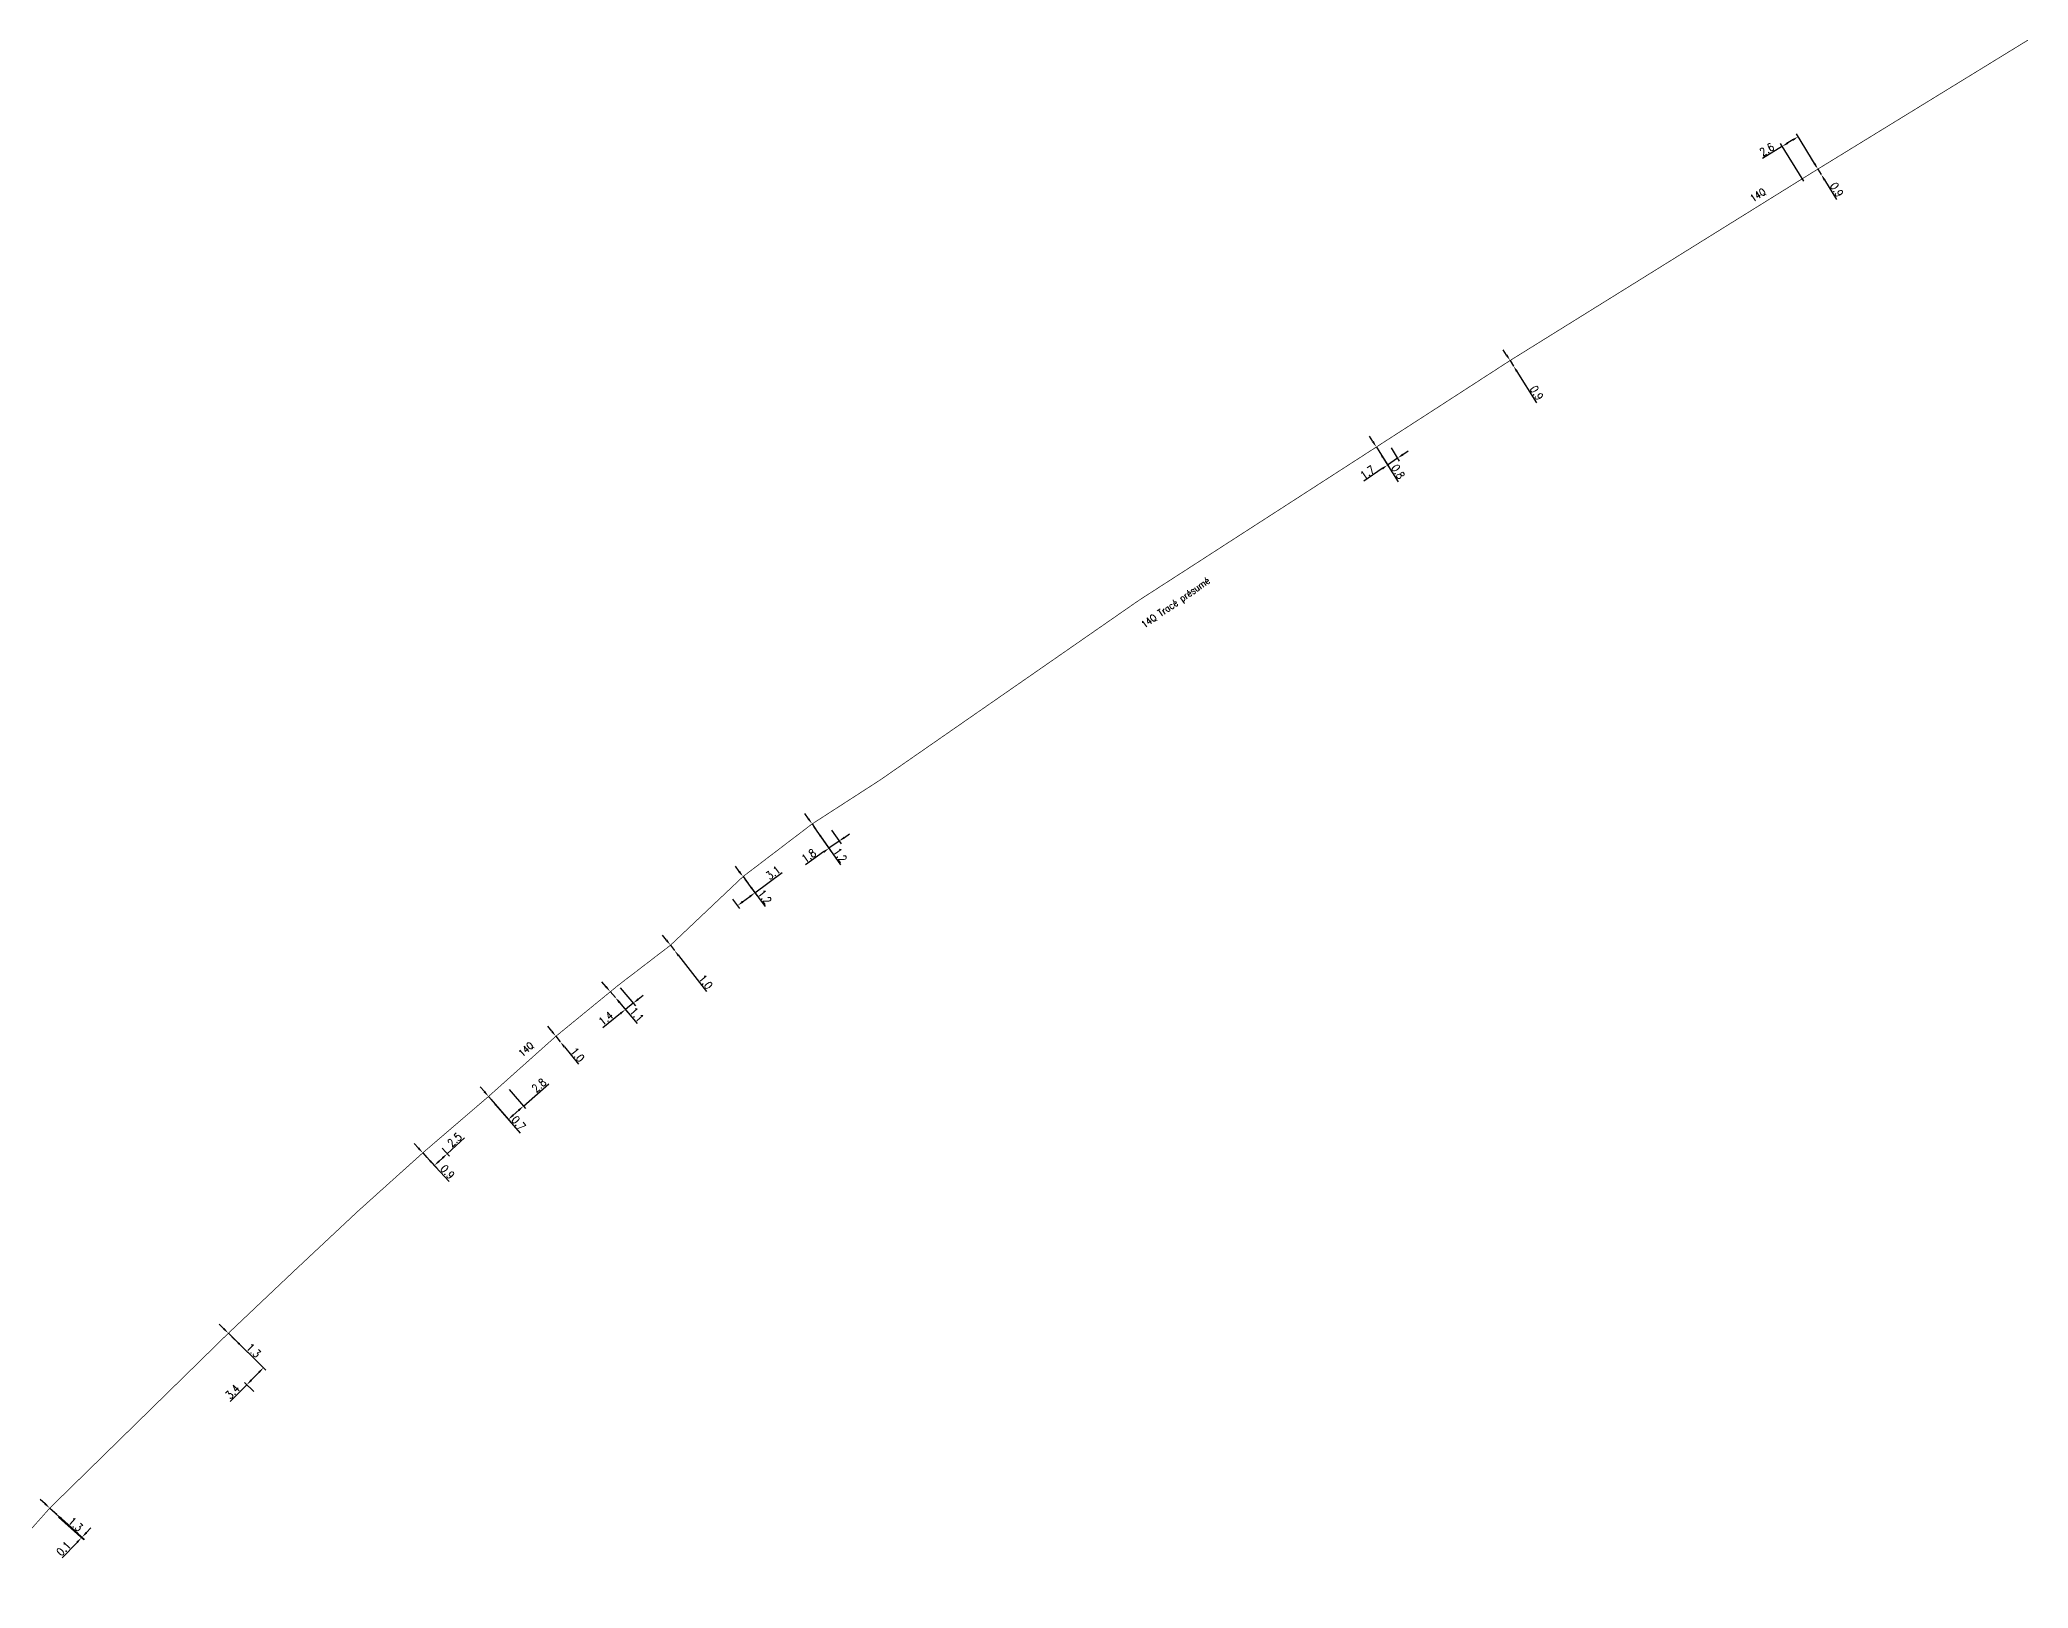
# Model space of a CAD drawing. Header units: millimetres. Extents: x 185000 to 186003, y 127000 to 128000.
# Drawn here: x 185573.2 to 185852.8, y 127782.3 to 128000.1 of the extents above; entities that cross this region are included whole.
import ezdxf
from ezdxf.enums import TextEntityAlignment as Align

# ---------------------------------------------------------------- set-up
doc = ezdxf.new("R2010")
doc.units = ezdxf.units.MM
doc.linetypes.add('S_ST', pattern=[14, 8, -1.5, 0, -1.5, 0, -1.5, 0, -1.5])
doc.layers.add('S_100', color=5, linetype='CONTINUOUS')
doc.styles.get("Standard").update_dxf_attribs({"font": 'romans.shx', "width": 0.85})
doc.dimstyles.get("Standard").update_dxf_attribs({"dimtxt": 1.5, "dimasz": 1.2, "dimexe": 0.625, "dimexo": 0.625, "dimgap": 0.25, "dimtad": 1, "dimdec": 1, "dimzin": 0, "dimdsep": 46, "dimtxsty": 'Standard', "dimcen": -0.5, "dimadec": 0, "dimazin": 0, "dimtfac": 1, "dimtdec": 1, "dimtmove": 0, "dimatfit": 3, "dimfxl": 0, "dimtolj": 1, "dimtzin": 0, "dimarcsym": 0})

# ---------------------------------------------------------------- blocks, each defined once
blk = doc.blocks.new('*D73')
at = {"layer": 'S_100', "color": 0, "linetype": 'Continuous', "lineweight": -2, "ltscale": 0.5, "transparency": 16777216}
for p, q in [((185573.99, 127794.2), (185573.32, 127794.8)), ((185574.65, 127793.6), (185575.62, 127792.73)), ((185576.29, 127792.12), (185578.62, 127790.02))]:
    blk.add_line(p, q, dxfattribs=at)
at = {"layer": 'S_100', "color": 0, "linetype": 'Continuous', "ltscale": 0.5, "transparency": 16777216}
for points in [[(185574.09, 127794.31), (185573.89, 127794.09), (185574.65, 127793.6)], [(185576.39, 127792.24), (185576.19, 127792.01), (185575.62, 127792.73)]]:
    blk.add_solid(points, dxfattribs=at)
at = {"layer": 'S_100', "color": 0, "linetype": 'Continuous', "ltscale": 0.5, "transparency": 16777216, "insert": (185578.29, 127791.33), "char_height": 1.125, "attachment_point": 5, "rotation": 317.9173}
blk.add_mtext('\\A1;1.3', dxfattribs=at)
blk = doc.blocks.new('*D74')
at = {"layer": 'S_100', "color": 0, "linetype": 'Continuous', "lineweight": -2, "ltscale": 0.5, "transparency": 16777216}
for p, q in [((185575, 127793.28), (185579.53, 127789.2)), ((185575.9, 127792.34), (185579.46, 127789.12)), ((185578.49, 127788.79), (185576.4, 127786.63)), ((185579.18, 127789.51), (185579.11, 127789.44)), ((185579.8, 127790.16), (185580.43, 127790.81))]:
    blk.add_line(p, q, dxfattribs=at)
at = {"layer": 'S_100', "color": 0, "linetype": 'Continuous', "ltscale": 0.5, "transparency": 16777216}
for points in [[(185578.38, 127788.89), (185578.59, 127788.69), (185579.11, 127789.44)], [(185579.7, 127790.26), (185579.91, 127790.05), (185579.18, 127789.51)]]:
    blk.add_solid(points, dxfattribs=at)
at = {"layer": 'S_100', "color": 0, "linetype": 'Continuous', "ltscale": 0.5, "transparency": 16777216, "insert": (185576.59, 127787.9), "char_height": 1.125, "attachment_point": 5, "rotation": 46.0842}
blk.add_mtext('\\A1;0.1', dxfattribs=at)
blk = doc.blocks.new('*D75')
at = {"layer": 'S_100', "color": 0, "linetype": 'Continuous', "lineweight": -2, "ltscale": 0.5, "transparency": 16777216}
for p, q in [((185600.09, 127817.87), (185605.04, 127813.02)), ((185603.33, 127810), (185602.02, 127811.28)), ((185604.07, 127812.7), (185602.99, 127811.6)), ((185602.36, 127810.95), (185600.03, 127808.58))]:
    blk.add_line(p, q, dxfattribs=at)
at = {"layer": 'S_100', "color": 0, "linetype": 'Continuous', "ltscale": 0.5, "transparency": 16777216}
for points in [[(185602.88, 127811.7), (185603.09, 127811.49), (185602.36, 127810.95)], [(185603.97, 127812.81), (185604.18, 127812.6), (185604.7, 127813.35)]]:
    blk.add_solid(points, dxfattribs=at)
at = {"layer": 'S_100', "color": 0, "linetype": 'Continuous', "ltscale": 0.5, "transparency": 16777216, "insert": (185600.34, 127809.97), "char_height": 1.125, "attachment_point": 5, "rotation": 45.5695}
blk.add_mtext('\\A1;3.4', dxfattribs=at)
blk = doc.blocks.new('*D76')
at = {"layer": 'S_100', "color": 0, "linetype": 'Continuous', "lineweight": -2, "ltscale": 0.5, "transparency": 16777216}
for p, q in [((185599.12, 127818.82), (185598.47, 127819.45)), ((185599.76, 127818.19), (185600.69, 127817.28)), ((185601.33, 127816.65), (185603.57, 127814.45))]:
    blk.add_line(p, q, dxfattribs=at)
at = {"layer": 'S_100', "color": 0, "linetype": 'Continuous', "ltscale": 0.5, "transparency": 16777216}
for points in [[(185599.22, 127818.93), (185599.01, 127818.72), (185599.76, 127818.19)], [(185601.43, 127816.76), (185601.22, 127816.55), (185600.69, 127817.28)]]:
    blk.add_solid(points, dxfattribs=at)
at = {"layer": 'S_100', "color": 0, "linetype": 'Continuous', "ltscale": 0.5, "transparency": 16777216, "insert": (185603.3, 127815.77), "char_height": 1.125, "attachment_point": 5, "rotation": 315.5695}
blk.add_mtext('\\A1;1.3', dxfattribs=at)
blk = doc.blocks.new('*D77')
at = {"layer": 'S_100', "color": 0, "linetype": 'Continuous', "lineweight": -2, "ltscale": 0.5, "transparency": 16777216}
for p, q in [((185630.53, 127843.43), (185632.95, 127845.64)), ((185627.42, 127843.2), (185629.05, 127841.43)), ((185629.39, 127842.38), (185629.87, 127842.82)), ((185629.84, 127844.19), (185630.85, 127843.08))]:
    blk.add_line(p, q, dxfattribs=at)
at = {"layer": 'S_100', "color": 0, "linetype": 'Continuous', "ltscale": 0.5, "transparency": 16777216}
for points in [[(185629.29, 127842.49), (185629.49, 127842.27), (185628.73, 127841.77)], [(185629.77, 127842.93), (185629.97, 127842.71), (185630.53, 127843.43)]]:
    blk.add_solid(points, dxfattribs=at)
at = {"layer": 'S_100', "color": 0, "linetype": 'Continuous', "ltscale": 0.5, "transparency": 16777216, "insert": (185631.57, 127845.39), "char_height": 1.125, "attachment_point": 5, "rotation": 42.514}
blk.add_mtext('\\A1;2.5', dxfattribs=at)
blk = doc.blocks.new('*D78')
at = {"layer": 'S_100', "color": 0, "linetype": 'Continuous', "lineweight": -2, "ltscale": 0.5, "transparency": 16777216}
for p, q in [((185626.49, 127844.21), (185625.88, 127844.87)), ((185627.1, 127843.55), (185627.67, 127842.92)), ((185628.28, 127842.26), (185630.81, 127839.5))]:
    blk.add_line(p, q, dxfattribs=at)
at = {"layer": 'S_100', "color": 0, "linetype": 'Continuous', "ltscale": 0.5, "transparency": 16777216}
for points in [[(185626.6, 127844.31), (185626.38, 127844.11), (185627.1, 127843.55)], [(185628.39, 127842.36), (185628.17, 127842.16), (185627.67, 127842.92)]]:
    blk.add_solid(points, dxfattribs=at)
at = {"layer": 'S_100', "color": 0, "linetype": 'Continuous', "ltscale": 0.5, "transparency": 16777216, "insert": (185630.57, 127840.87), "char_height": 1.125, "attachment_point": 5, "rotation": 312.514}
blk.add_mtext('\\A1;0.9', dxfattribs=at)
blk = doc.blocks.new('*D79')
at = {"layer": 'S_100', "color": 0, "linetype": 'Continuous', "lineweight": -2, "ltscale": 0.5, "transparency": 16777216}
for p, q in [((185641.25, 127850.13), (185644.81, 127853.27)), ((185636.65, 127851.12), (185639.42, 127847.9)), ((185639.24, 127852.47), (185641.56, 127849.78)), ((185639.79, 127848.85), (185640.58, 127849.54))]:
    blk.add_line(p, q, dxfattribs=at)
at = {"layer": 'S_100', "color": 0, "linetype": 'Continuous', "ltscale": 0.5, "transparency": 16777216}
for points in [[(185639.7, 127848.96), (185639.89, 127848.73), (185639.12, 127848.25)], [(185640.48, 127849.65), (185640.68, 127849.42), (185641.25, 127850.13)]]:
    blk.add_solid(points, dxfattribs=at)
at = {"layer": 'S_100', "color": 0, "linetype": 'Continuous', "ltscale": 0.5, "transparency": 16777216, "insert": (185643.43, 127853.05), "char_height": 1.125, "attachment_point": 5, "rotation": 41.3934}
blk.add_mtext('\\A1;2.8', dxfattribs=at)
blk = doc.blocks.new('*D80')
at = {"layer": 'S_100', "color": 0, "linetype": 'Continuous', "lineweight": -2, "ltscale": 0.5, "transparency": 16777216}
for p, q in [((185635.76, 127852.16), (185635.17, 127852.84)), ((185636.34, 127851.48), (185636.8, 127850.95)), ((185637.39, 127850.27), (185640.77, 127846.34))]:
    blk.add_line(p, q, dxfattribs=at)
at = {"layer": 'S_100', "color": 0, "linetype": 'Continuous', "ltscale": 0.5, "transparency": 16777216}
for points in [[(185635.87, 127852.26), (185635.64, 127852.06), (185636.34, 127851.48)], [(185637.5, 127850.36), (185637.27, 127850.17), (185636.8, 127850.95)]]:
    blk.add_solid(points, dxfattribs=at)
at = {"layer": 'S_100', "color": 0, "linetype": 'Continuous', "ltscale": 0.5, "transparency": 16777216, "insert": (185640.56, 127847.73), "char_height": 1.125, "attachment_point": 5, "rotation": 310.7045}
blk.add_mtext('\\A1;0.7', dxfattribs=at)
blk = doc.blocks.new('*D81')
at = {"layer": 'S_100', "color": 0, "linetype": 'Continuous', "lineweight": -2, "ltscale": 0.5, "transparency": 16777216}
for p, q in [((185645.24, 127860.64), (185644.68, 127861.34)), ((185645.81, 127859.94), (185646.43, 127859.16)), ((185647, 127858.46), (185648.97, 127856.01))]:
    blk.add_line(p, q, dxfattribs=at)
at = {"layer": 'S_100', "color": 0, "linetype": 'Continuous', "ltscale": 0.5, "transparency": 16777216}
for points in [[(185645.36, 127860.73), (185645.13, 127860.54), (185645.81, 127859.94)], [(185647.11, 127858.55), (185646.88, 127858.36), (185646.43, 127859.16)]]:
    blk.add_solid(points, dxfattribs=at)
at = {"layer": 'S_100', "color": 0, "linetype": 'Continuous', "ltscale": 0.5, "transparency": 16777216, "insert": (185648.85, 127857.35), "char_height": 1.125, "attachment_point": 5, "rotation": 308.8065}
blk.add_mtext('\\A1;1.0', dxfattribs=at)
blk = doc.blocks.new('*D82')
at = {"layer": 'S_100', "color": 0, "linetype": 'Continuous', "lineweight": -2, "ltscale": 0.5, "transparency": 16777216}
for p, q in [((185654.47, 127865.02), (185655.9, 127863.35)), ((185654.85, 127866.74), (185656.99, 127864.23)), ((185656.68, 127864.59), (185655.59, 127863.71)), ((185657.38, 127865.15), (185658.09, 127865.71)), ((185654.89, 127863.14), (185652.41, 127861.15))]:
    blk.add_line(p, q, dxfattribs=at)
at = {"layer": 'S_100', "color": 0, "linetype": 'Continuous', "ltscale": 0.5, "transparency": 16777216}
for points in [[(185657.29, 127865.27), (185657.48, 127865.03), (185656.68, 127864.59)], [(185654.8, 127863.26), (185654.98, 127863.03), (185655.59, 127863.71)]]:
    blk.add_solid(points, dxfattribs=at)
at = {"layer": 'S_100', "color": 0, "linetype": 'Continuous', "ltscale": 0.5, "transparency": 16777216, "insert": (185652.83, 127862.45), "char_height": 1.125, "attachment_point": 5, "rotation": 38.8065}
blk.add_mtext('\\A1;1.4', dxfattribs=at)
blk = doc.blocks.new('*D83')
at = {"layer": 'S_100', "color": 0, "linetype": 'Continuous', "lineweight": -2, "ltscale": 0.5, "transparency": 16777216}
for p, q in [((185652.87, 127866.9), (185652.29, 127867.59)), ((185653.45, 127866.22), (185654.17, 127865.38)), ((185654.75, 127864.69), (185657.25, 127861.76))]:
    blk.add_line(p, q, dxfattribs=at)
at = {"layer": 'S_100', "color": 0, "linetype": 'Continuous', "ltscale": 0.5, "transparency": 16777216}
for points in [[(185652.98, 127867), (185652.76, 127866.8), (185653.45, 127866.22)], [(185654.87, 127864.79), (185654.64, 127864.6), (185654.17, 127865.38)]]:
    blk.add_solid(points, dxfattribs=at)
at = {"layer": 'S_100', "color": 0, "linetype": 'Continuous', "ltscale": 0.5, "transparency": 16777216, "insert": (185657.18, 127863), "char_height": 1.125, "attachment_point": 5, "rotation": 310.4419}
blk.add_mtext('\\A1;1.1', dxfattribs=at)
blk = doc.blocks.new('*D84')
at = {"layer": 'S_100', "color": 0, "linetype": 'Continuous', "lineweight": -2, "ltscale": 0.5, "transparency": 16777216}
for p, q in [((185661.37, 127873.45), (185660.82, 127874.16)), ((185661.92, 127872.74), (185662.5, 127871.99)), ((185663.06, 127871.28), (185666.97, 127866.24))]:
    blk.add_line(p, q, dxfattribs=at)
at = {"layer": 'S_100', "color": 0, "linetype": 'Continuous', "ltscale": 0.5, "transparency": 16777216}
for points in [[(185661.49, 127873.54), (185661.25, 127873.36), (185661.92, 127872.74)], [(185663.17, 127871.37), (185662.94, 127871.19), (185662.5, 127871.99)]]:
    blk.add_solid(points, dxfattribs=at)
at = {"layer": 'S_100', "color": 0, "linetype": 'Continuous', "ltscale": 0.5, "transparency": 16777216, "insert": (185666.87, 127867.58), "char_height": 1.125, "attachment_point": 5, "rotation": 307.817}
blk.add_mtext('\\A1;1.0', dxfattribs=at)
blk = doc.blocks.new('*D85')
at = {"layer": 'S_100', "color": 0, "linetype": 'Continuous', "lineweight": -2, "ltscale": 0.5, "transparency": 16777216}
for p, q in [((185672.4, 127882.02), (185674.08, 127879.75)), ((185673.8, 127880.12), (185677.64, 127882.97)), ((185670.66, 127879.24), (185671.63, 127877.93)), ((185672.07, 127878.85), (185673.08, 127879.59))]:
    blk.add_line(p, q, dxfattribs=at)
at = {"layer": 'S_100', "color": 0, "linetype": 'Continuous', "ltscale": 0.5, "transparency": 16777216}
for points in [[(185671.98, 127878.97), (185672.16, 127878.73), (185671.35, 127878.31)], [(185672.99, 127879.71), (185673.17, 127879.47), (185673.8, 127880.12)]]:
    blk.add_solid(points, dxfattribs=at)
at = {"layer": 'S_100', "color": 0, "linetype": 'Continuous', "ltscale": 0.5, "transparency": 16777216, "insert": (185676.35, 127882.94), "char_height": 1.125, "attachment_point": 5, "rotation": 36.5114}
blk.add_mtext('\\A1;3.1', dxfattribs=at)
blk = doc.blocks.new('*D86')
at = {"layer": 'S_100', "color": 0, "linetype": 'Continuous', "lineweight": -2, "ltscale": 0.5, "transparency": 16777216}
for p, q in [((185671.58, 127883.12), (185671.05, 127883.84)), ((185672.12, 127882.39), (185672.83, 127881.43)), ((185673.37, 127880.71), (185675.24, 127878.18))]:
    blk.add_line(p, q, dxfattribs=at)
at = {"layer": 'S_100', "color": 0, "linetype": 'Continuous', "ltscale": 0.5, "transparency": 16777216}
for points in [[(185671.7, 127883.21), (185671.46, 127883.03), (185672.12, 127882.39)], [(185673.49, 127880.8), (185673.25, 127880.62), (185672.83, 127881.43)]]:
    blk.add_solid(points, dxfattribs=at)
at = {"layer": 'S_100', "color": 0, "linetype": 'Continuous', "ltscale": 0.5, "transparency": 16777216, "insert": (185675.17, 127879.53), "char_height": 1.125, "attachment_point": 5, "rotation": 306.5114}
blk.add_mtext('\\A1;1.2', dxfattribs=at)
blk = doc.blocks.new('*D87')
at = {"layer": 'S_100', "color": 0, "linetype": 'Continuous', "lineweight": -2, "ltscale": 0.5, "transparency": 16777216}
for p, q in [((185682.09, 127889.4), (185684.47, 127885.99)), ((185685.64, 127887.38), (185684.2, 127886.37)), ((185684.58, 127888.9), (185685.91, 127886.99)), ((185686.38, 127887.89), (185687.11, 127888.41)), ((185683.46, 127885.86), (185680.89, 127884.06))]:
    blk.add_line(p, q, dxfattribs=at)
at = {"layer": 'S_100', "color": 0, "linetype": 'Continuous', "ltscale": 0.5, "transparency": 16777216}
for points in [[(185686.29, 127888.02), (185686.46, 127887.77), (185685.64, 127887.38)], [(185683.38, 127885.98), (185683.55, 127885.74), (185684.2, 127886.37)]]:
    blk.add_solid(points, dxfattribs=at)
at = {"layer": 'S_100', "color": 0, "linetype": 'Continuous', "ltscale": 0.5, "transparency": 16777216, "insert": (185681.37, 127885.32), "char_height": 1.125, "attachment_point": 5, "rotation": 34.9223}
blk.add_mtext('\\A1;1.8', dxfattribs=at)
blk = doc.blocks.new('*D88')
at = {"layer": 'S_100', "color": 0, "linetype": 'Continuous', "lineweight": -2, "ltscale": 0.5, "transparency": 16777216}
for p, q in [((185681.31, 127890.52), (185680.8, 127891.26)), ((185681.83, 127889.79), (185682.51, 127888.8)), ((185683.02, 127888.06), (185685.81, 127884.06))]:
    blk.add_line(p, q, dxfattribs=at)
at = {"layer": 'S_100', "color": 0, "linetype": 'Continuous', "ltscale": 0.5, "transparency": 16777216}
for points in [[(185681.43, 127890.61), (185681.19, 127890.44), (185681.83, 127889.79)], [(185683.15, 127888.15), (185682.9, 127887.98), (185682.51, 127888.8)]]:
    blk.add_solid(points, dxfattribs=at)
at = {"layer": 'S_100', "color": 0, "linetype": 'Continuous', "ltscale": 0.5, "transparency": 16777216, "insert": (185685.78, 127885.41), "char_height": 1.125, "attachment_point": 5, "rotation": 304.8304}
blk.add_mtext('\\A1;1.2', dxfattribs=at)
blk = doc.blocks.new('*D122')
at = {"layer": 'S_100', "color": 0, "linetype": 'Continuous', "lineweight": -2, "ltscale": 0.5, "transparency": 16777216}
for p, q in [((185763.24, 127942.67), (185764.4, 127940.82)), ((185761.42, 127942.39), (185763, 127939.86)), ((185764.15, 127941.22), (185762.75, 127940.26)), ((185764.89, 127941.73), (185765.64, 127942.24)), ((185762.01, 127939.75), (185759.42, 127937.97))]:
    blk.add_line(p, q, dxfattribs=at)
at = {"layer": 'S_100', "color": 0, "linetype": 'Continuous', "ltscale": 0.5, "transparency": 16777216}
for points in [[(185761.93, 127939.87), (185762.1, 127939.62), (185762.75, 127940.26)], [(185764.81, 127941.86), (185764.98, 127941.61), (185764.15, 127941.22)]]:
    blk.add_solid(points, dxfattribs=at)
at = {"layer": 'S_100', "color": 0, "linetype": 'Continuous', "ltscale": 0.5, "transparency": 16777216, "insert": (185759.92, 127939.22), "char_height": 1.125, "attachment_point": 5, "rotation": 34.529}
blk.add_mtext('\\A1;1.7', dxfattribs=at)
blk = doc.blocks.new('*D123')
at = {"layer": 'S_100', "color": 0, "linetype": 'Continuous', "lineweight": -2, "ltscale": 0.5, "transparency": 16777216}
for p, q in [((185760.69, 127943.55), (185760.21, 127944.31)), ((185761.17, 127942.79), (185761.59, 127942.11)), ((185762.07, 127941.34), (185764.22, 127937.91))]:
    blk.add_line(p, q, dxfattribs=at)
at = {"layer": 'S_100', "color": 0, "linetype": 'Continuous', "ltscale": 0.5, "transparency": 16777216}
for points in [[(185760.82, 127943.63), (185760.56, 127943.47), (185761.17, 127942.79)], [(185762.2, 127941.42), (185761.95, 127941.27), (185761.59, 127942.11)]]:
    blk.add_solid(points, dxfattribs=at)
at = {"layer": 'S_100', "color": 0, "linetype": 'Continuous', "ltscale": 0.5, "transparency": 16777216, "insert": (185764.23, 127939.32), "char_height": 1.125, "attachment_point": 5, "rotation": 302.0661}
blk.add_mtext('\\A1;0.8', dxfattribs=at)
blk = doc.blocks.new('*D124')
at = {"layer": 'S_100', "color": 0, "linetype": 'Continuous', "lineweight": -2, "ltscale": 0.5, "transparency": 16777216}
for p, q in [((185779.49, 127955.71), (185779.02, 127956.47)), ((185779.57, 127954.7), (185779.57, 127954.7)), ((185779.97, 127954.95), (185780.45, 127954.18)), ((185780.05, 127953.94), (185780.05, 127953.94)), ((185780.93, 127953.42), (185783.7, 127949.01))]:
    blk.add_line(p, q, dxfattribs=at)
at = {"layer": 'S_100', "color": 0, "linetype": 'Continuous', "ltscale": 0.5, "transparency": 16777216}
for points in [[(185779.62, 127955.79), (185779.37, 127955.63), (185779.97, 127954.95)], [(185781.06, 127953.5), (185780.8, 127953.34), (185780.45, 127954.18)]]:
    blk.add_solid(points, dxfattribs=at)
at = {"layer": 'S_100', "color": 0, "linetype": 'Continuous', "ltscale": 0.5, "transparency": 16777216, "insert": (185783.71, 127950.4), "char_height": 1.125, "attachment_point": 5, "rotation": 302.0944}
blk.add_mtext('\\A1;0.9', dxfattribs=at)
blk = doc.blocks.new('*D125')
at = {"layer": 'S_100', "color": 0, "linetype": 'Continuous', "lineweight": -2, "ltscale": 0.5, "transparency": 16777216}
for p, q in [((185818.26, 127985.07), (185815.46, 127983.36)), ((185821.26, 127980.15), (185818.01, 127985.47)), ((185819.71, 127985.96), (185819.02, 127985.54)), ((185823.01, 127982.27), (185820.23, 127986.83))]:
    blk.add_line(p, q, dxfattribs=at)
at = {"layer": 'S_100', "color": 0, "linetype": 'Continuous', "ltscale": 0.5, "transparency": 16777216}
for points in [[(185818.95, 127985.67), (185819.1, 127985.41), (185818.26, 127985.07)], [(185819.63, 127986.08), (185819.79, 127985.83), (185820.48, 127986.42)]]:
    blk.add_solid(points, dxfattribs=at)
at = {"layer": 'S_100', "color": 0, "linetype": 'Continuous', "ltscale": 0.5, "transparency": 16777216, "insert": (185816.08, 127984.62), "char_height": 1.125, "attachment_point": 5, "rotation": 31.402}
blk.add_mtext('\\A1;2.6', dxfattribs=at)
blk = doc.blocks.new('*D126')
at = {"layer": 'S_100', "color": 0, "linetype": 'Continuous', "lineweight": -2, "ltscale": 0.5, "transparency": 16777216}
for p, q in [((185822.78, 127982.64), (185822.32, 127983.41)), ((185823.25, 127981.87), (185823.72, 127981.11)), ((185824.19, 127980.34), (185825.88, 127977.58))]:
    blk.add_line(p, q, dxfattribs=at)
at = {"layer": 'S_100', "color": 0, "linetype": 'Continuous', "ltscale": 0.5, "transparency": 16777216}
for points in [[(185822.91, 127982.72), (185822.66, 127982.56), (185823.25, 127981.87)], [(185824.32, 127980.42), (185824.06, 127980.26), (185823.72, 127981.11)]]:
    blk.add_solid(points, dxfattribs=at)
at = {"layer": 'S_100', "color": 0, "linetype": 'Continuous', "ltscale": 0.5, "transparency": 16777216, "insert": (185825.91, 127978.97), "char_height": 1.125, "attachment_point": 5, "rotation": 301.402}
blk.add_mtext('\\A1;0.9', dxfattribs=at)

msp = doc.modelspace()

# ---------------------------------------------------------------- linework, layer by layer
at = {"layer": 'S_100', "linetype": 'S_ST', "ltscale": 0.5, "const_width": 0.1, "flags": 128}
msp.add_lwpolyline([(185368.39, 127578.52), (185369.06, 127578.18, -0.077108), (185369.18, 127578.09), (185375.95, 127571.49, 0.418213), (185376.66, 127571.51), (185390.61, 127586.19), (185396.58, 127593.02), (185404.57, 127603.1), (185419.3, 127619.8), (185421.64, 127622.06), (185431.72, 127633.47), (185443.58, 127646.69), (185444.77, 127648.21), (185444.77, 127648.21), (185445.89, 127649.63), (185447.15, 127650.92), (185451.92, 127656.19), (185454.67, 127659.37), (185455.88, 127660.76), (185461.6, 127667.86), (185491.62, 127701.69), (185497, 127708.48), (185524.08, 127740.27), (185538.06, 127755.76), (185541.45, 127759.75), (185544.85, 127763.24), (185557.79, 127775.75), (185565.19, 127782.97), (185574.65, 127793.6), (185599.76, 127818.19), (185608.82, 127826.77), (185617.96, 127835.33), (185627.1, 127843.55), (185636.34, 127851.48), (185645.81, 127859.94), (185654.55, 127867.09), (185661.92, 127872.74), (185672.12, 127882.39), (185681.83, 127889.79), (185691.41, 127895.98), (185727.82, 127921.26), (185735.2, 127926.02), (185740.21, 127929.26), (185747.34, 127933.86), (185761.17, 127942.79), (185768.62, 127947.6), (185779.97, 127954.95), (185797.71, 127965.98), (185807.25, 127971.92), (185823.25, 127981.87), (185852.78, 128000)], format="xyb", dxfattribs=at)

# ---------------------------------------------------------------- texts
at = {"layer": 'S_100', "linetype": 'Continuous', "ltscale": 0.5, "width": 0.85}
for s, rotation, p in [('14Q', 31.8877, (185814.84, 127978.19)), ('14Q Tracé présumé', 34.7615, (185733.03, 127920.79)), ('14Q', 41.4738, (185641.64, 127858.08))]:
    msp.add_text(s, height=1, rotation=rotation, dxfattribs=at).set_placement(p, align=Align.MIDDLE)

# ---------------------------------------------------------------- dimensions: what is measured, and where the dimension line sits
at = {"layer": 'S_100', "linetype": 'Continuous', "ltscale": 0.5}
for base, p1, p2, angle, picture, middle in [((185818.26, 127985.07), (185823.25, 127981.87), (185821.5, 127979.75), 31.402, '*D125', (185816.47, 127983.98)), ((185823.72, 127981.11), (185823.25, 127981.87), (185823.72, 127981.11), 121.402, '*D126', (185825.27, 127978.57)), ((185780.45, 127954.18), (185779.97, 127954.95), (185780.45, 127954.18), 122.0944, '*D124', (185783.08, 127950)), ((185764.15, 127941.22), (185761.17, 127942.79), (185762.99, 127943.07), 214.529, '*D122', (185760.35, 127938.6)), ((185761.59, 127942.11), (185761.17, 127942.79), (185761.59, 127942.11), 122.0661, '*D123', (185763.59, 127938.92)), ((185685.639, 127887.3789), (185681.8251, 127889.7858), (185684.312, 127889.286), 214.9223, '*D87', (185681.8042, 127884.7016)), ((185682.51, 127888.8), (185681.83, 127889.79), (185682.51, 127888.8), 124.8304, '*D88', (185685.17, 127884.98)), ((185671.35, 127878.31), (185672.12, 127882.39), (185670.38, 127879.62), 36.5114, '*D85', (185676.79, 127882.34)), ((185672.83, 127881.43), (185672.12, 127882.39), (185672.83, 127881.43), 126.5114, '*D86', (185674.57, 127879.08)), ((185662.5042, 127871.9887), (185661.9217, 127872.7392), (185662.5042, 127871.9887), 127.817, '*D84', (185666.2792, 127867.1249)), ((185656.68, 127864.59), (185654.17, 127865.38), (185654.55, 127867.09), 218.8065, '*D82', (185653.3, 127861.86)), ((185654.17, 127865.38), (185653.45, 127866.22), (185654.17, 127865.38), 130.4419, '*D83', (185656.61, 127862.51)), ((185646.43, 127859.16), (185645.81, 127859.94), (185646.43, 127859.16), 128.8065, '*D81', (185648.26, 127856.88)), ((185641.25, 127850.13), (185636.34, 127851.48), (185638.93, 127852.83), 221.3934, '*D79', (185643.92, 127852.48)), ((185636.8, 127850.95), (185636.34, 127851.48), (185636.8, 127850.95), 130.7045, '*D80', (185639.99, 127847.24)), ((185627.67, 127842.92), (185627.1, 127843.55), (185627.67, 127842.92), 132.514, '*D78', (185630.02, 127840.36)), ((185600.69, 127817.28), (185599.76, 127818.19), (185600.69, 127817.28), 135.5695, '*D76', (185602.77, 127815.24)), ((185602.36, 127810.95), (185599.76, 127818.19), (185603.66, 127809.67), 45.5695, '*D75', (185600.88, 127809.45)), ((185575.62, 127792.73), (185574.65, 127793.6), (185575.62, 127792.73), 137.9173, '*D73', (185577.79, 127790.77)), ((185579.11, 127789.44), (185574.65, 127793.6), (185575.55, 127792.65), 46.0842, '*D74', (185577.13, 127787.38))]:
    dim = msp.add_linear_dim(base=base, p1=p1, p2=p2, angle=angle, dimstyle='Standard', override={"dimscale": 0.75}, dxfattribs=at)
    dim.commit()
    dim.dimension.update_dxf_attribs({"geometry": picture, "text_midpoint": middle, "dimtype": 160})
dim = msp.add_linear_dim(base=(185630.53, 127843.43), p1=(185627.1, 127843.55), p2=(185629.52, 127844.53), angle=222.514, text='2.5', dimstyle='Standard', override={"dimscale": 0.75}, dxfattribs=at)
dim.commit()
dim.dimension.update_dxf_attribs({"geometry": '*D77', "text_midpoint": (185632.07, 127844.84), "dimtype": 160})

doc.saveas('drawing.dxf')
